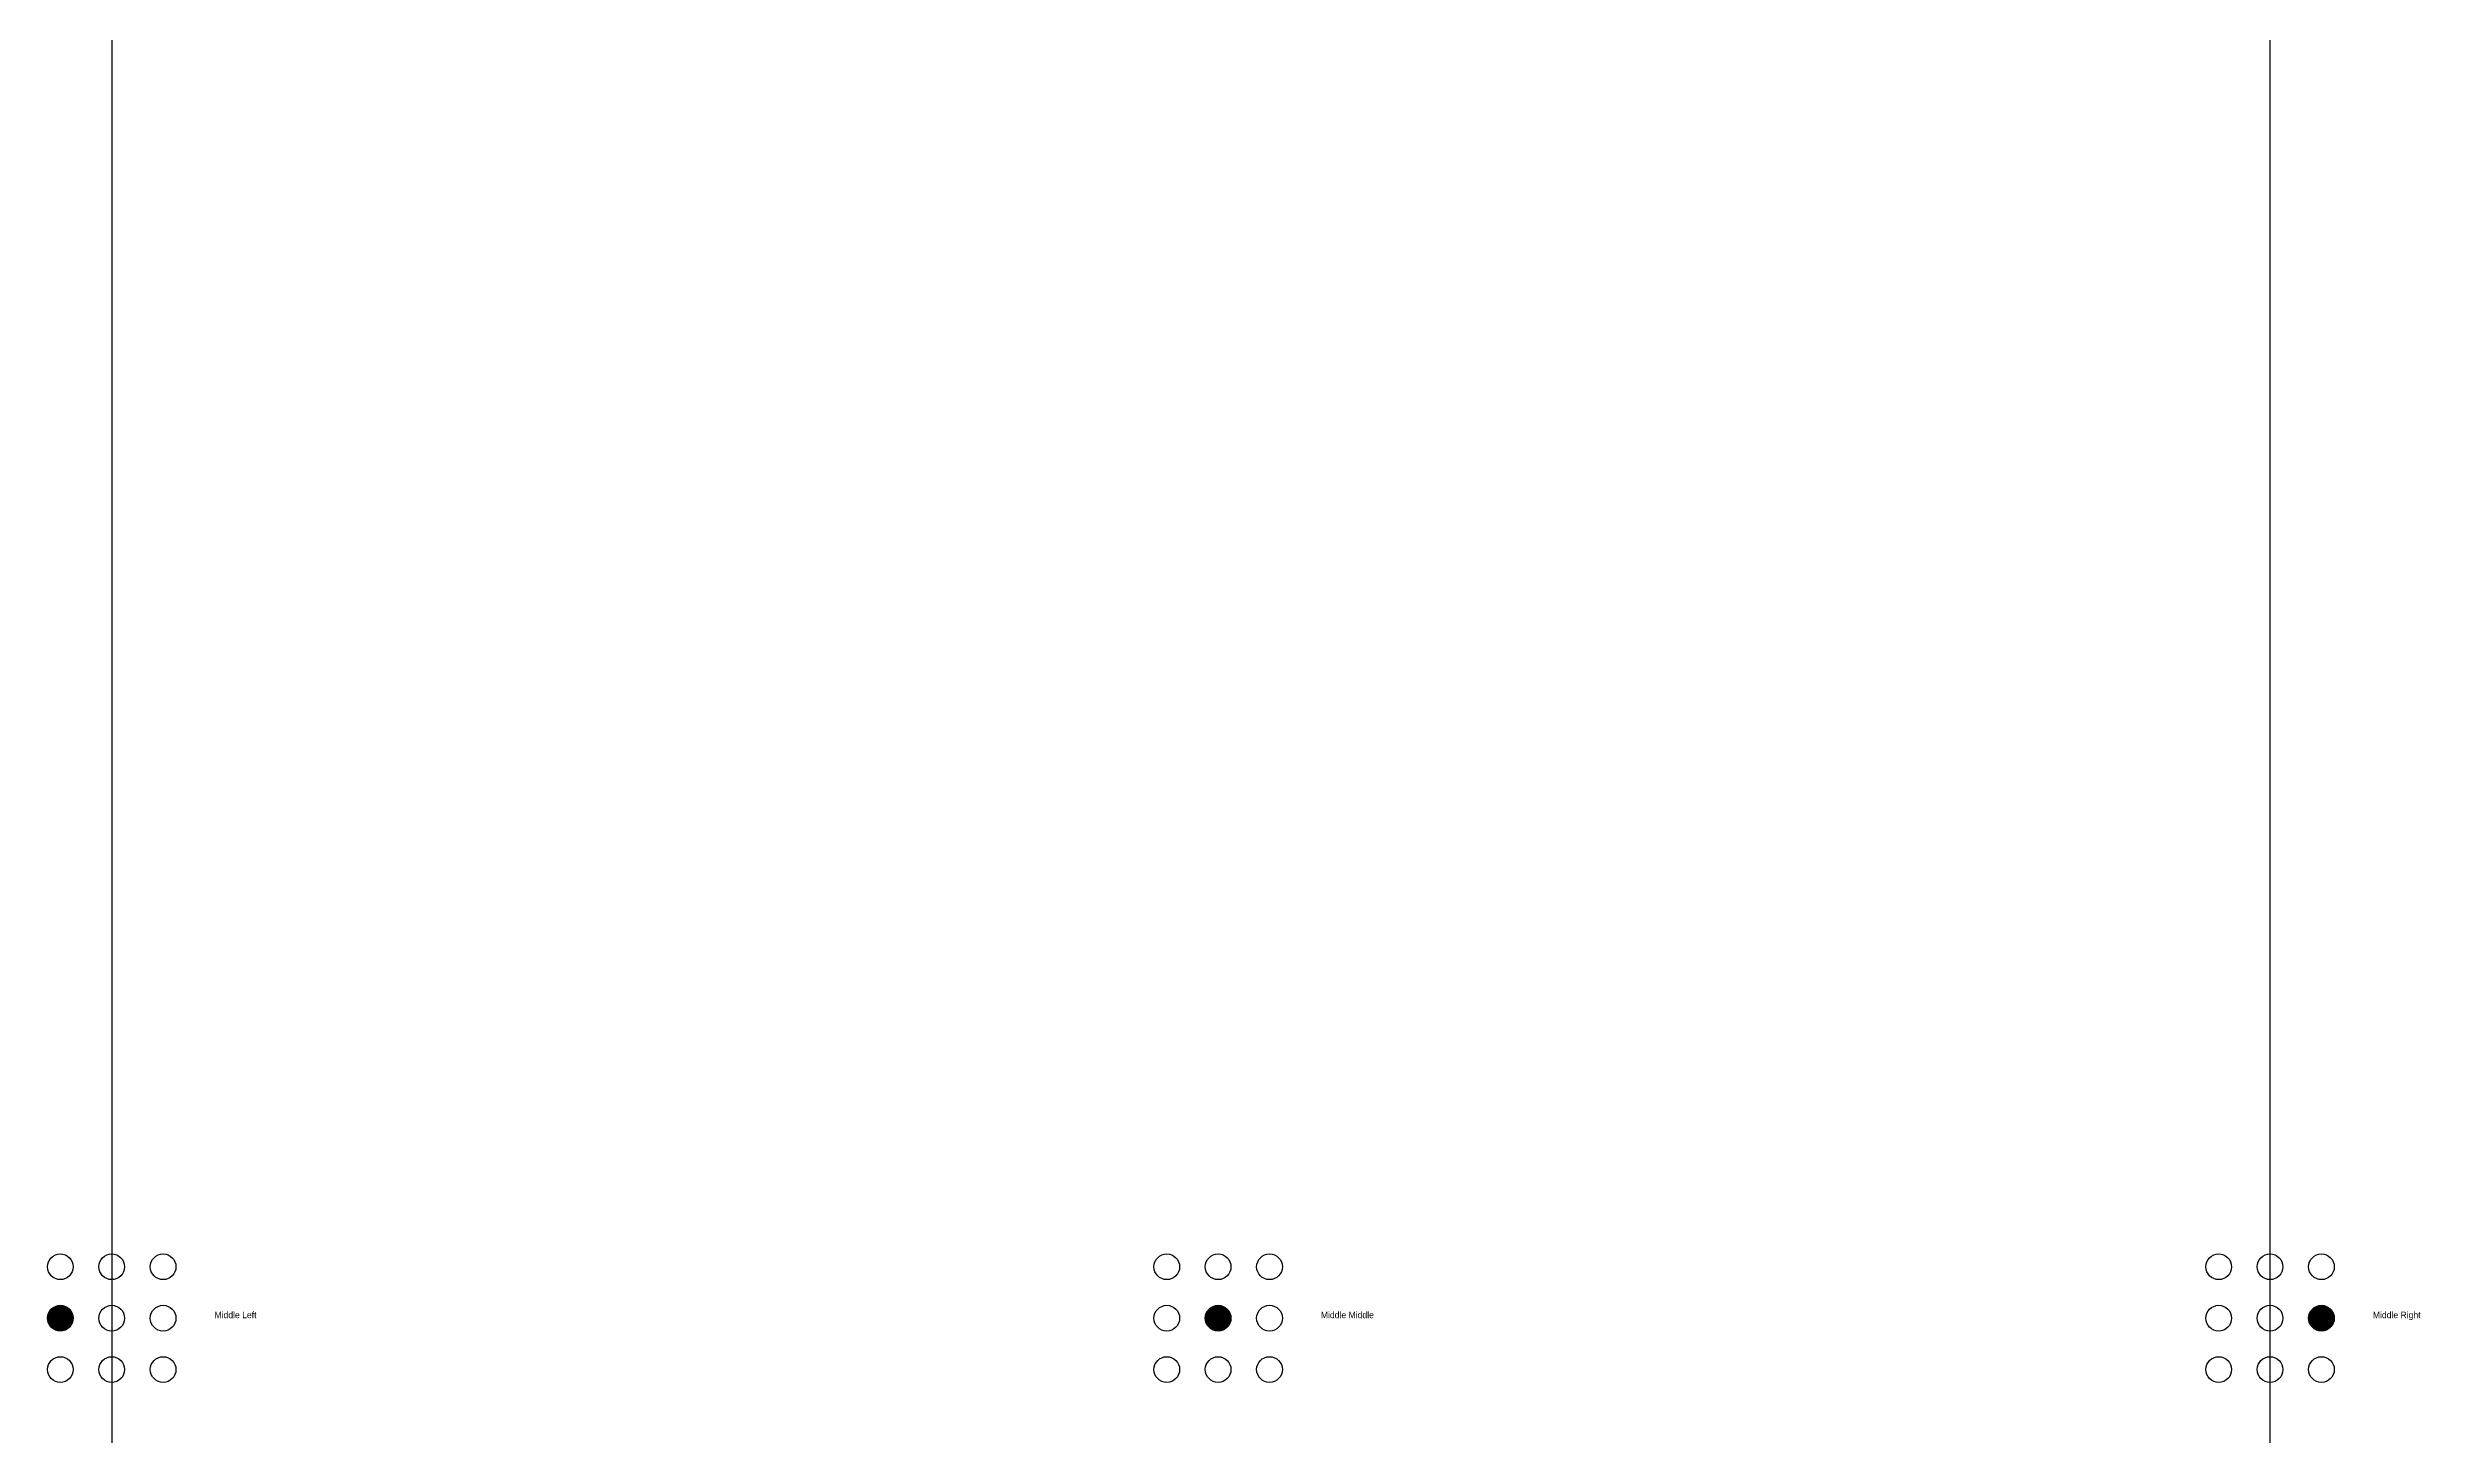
# Model space of a CAD drawing. Header units: millimetres. Extents: x -3707 to 123136, y -6444 to 6191.
# Drawn here: x -273.3 to -42.4, y 2179.3 to 2314.4 of the extents above; entities that cross this region are included whole.
import ezdxf

# ---------------------------------------------------------------- set-up
doc = ezdxf.new("R2010")
doc.units = ezdxf.units.MM
for name, color, linetype in [('Hype_ExactOuterSection', 8, 'Continuous'), ('Hype_OuterSection', 72, 'Continuous'), ('Hype_RefAxis', 1, 'Continuous')]:
    doc.layers.add(name, color=color, linetype=linetype)

# ---------------------------------------------------------------- blocks, each defined once
blk = doc.blocks.new('HYPE_REFAXIS3')
at = {"layer": 'Hype_ExactOuterSection'}
h = blk.add_hatch(color=4, dxfattribs=at)
edge = h.paths.add_edge_path(flags=0)
edge.add_arc((-1, 0), 0.25, 0, 360)
at = {"layer": 'Hype_RefAxis', "color": 4, "linetype": 'Continuous'}
for centre in [(-1, 1), (0, 1), (1, 1), (-1, 0), (0, 0), (1, 0), (-1, -1), (0, -1), (1, -1)]:
    blk.add_circle(centre, 0.25, dxfattribs=at)
at = {"color": 4, "linetype": 'Continuous'}
blk.add_text('Middle Left', height=0.125, dxfattribs=at).set_placement((2, 0))
blk = doc.blocks.new('HYPE_REFAXIS5')
at = {"layer": 'Hype_ExactOuterSection'}
h = blk.add_hatch(color=4, dxfattribs=at)
edge = h.paths.add_edge_path(flags=0)
edge.add_arc((1, 0), 0.25, 0, 360)
at = {"layer": 'Hype_RefAxis', "color": 4, "linetype": 'Continuous'}
for centre in [(-1, 1), (0, 1), (1, 1), (-1, 0), (0, 0), (1, 0), (-1, -1), (0, -1), (1, -1)]:
    blk.add_circle(centre, 0.25, dxfattribs=at)
at = {"color": 4, "linetype": 'Continuous'}
blk.add_text('Middle Right', height=0.125, dxfattribs=at).set_placement((2, 0))
blk = doc.blocks.new('HYPE_REFAXIS4')
at = {"layer": 'Hype_ExactOuterSection'}
h = blk.add_hatch(color=4, dxfattribs=at)
edge = h.paths.add_edge_path(flags=0)
edge.add_arc((0, 0), 0.25, 0, 360)
at = {"layer": 'Hype_RefAxis', "color": 4, "linetype": 'Continuous'}
for centre in [(-1, 1), (0, 1), (1, 1), (-1, 0), (0, 0), (1, 0), (-1, -1), (0, -1), (1, -1)]:
    blk.add_circle(centre, 0.25, dxfattribs=at)
at = {"color": 4, "linetype": 'Continuous'}
blk.add_text('Middle Middle', height=0.125, dxfattribs=at).set_placement((2, 0))

msp = doc.modelspace()

# ---------------------------------------------------------------- linework, layer by layer
at = {"layer": 'Hype_OuterSection'}
msp.add_lwpolyline([(-267.06, 1938.27), (-57, 1938.27), (-57, 2443.24), (-267.06, 2443.24)], close=True, dxfattribs=at)

# ---------------------------------------------------------------- block references
at = {"layer": 'Hype_RefAxis', "xscale": 5, "yscale": 5, "zscale": 5}
for name, p in [('HYPE_REFAXIS3', (-267.06, 2190.75)), ('HYPE_REFAXIS4', (-159.38, 2190.75)), ('HYPE_REFAXIS5', (-57, 2190.75))]:
    msp.add_blockref(name, p, dxfattribs=at)

doc.saveas('drawing.dxf')
